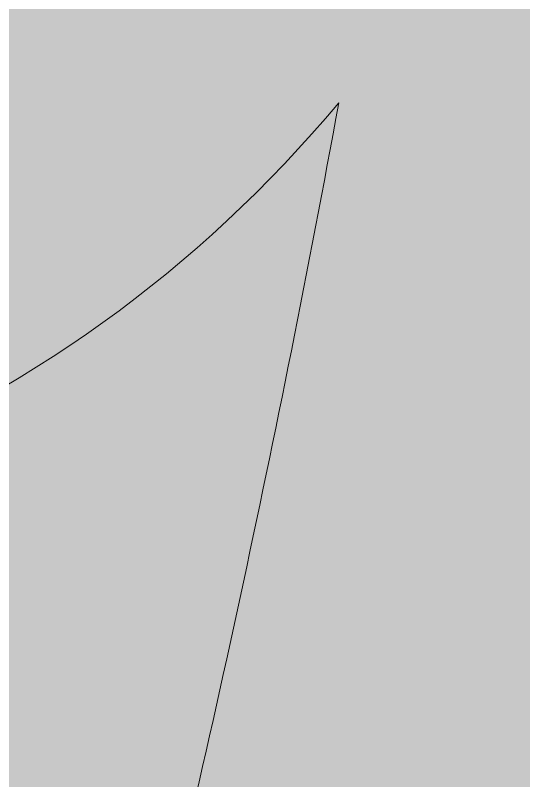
# Model space of a CAD drawing. Header units: centimetres. Extents: x 0.2 to 13.8, y -19.7 to -0.3.
# Drawn here: x 12.6012 to 12.7941, y -12.5906 to -12.3 of the extents above; entities that cross this region are included whole.
import ezdxf

# ---------------------------------------------------------------- set-up
doc = ezdxf.new("R2010")
doc.units = ezdxf.units.CM
doc.header["$MEASUREMENT"] = 0
doc.layers.add('Layer 1', color=7, linetype='Continuous')

# ---------------------------------------------------------------- blocks, each defined once
blk = doc.blocks.new('block 3')
at = {"layer": 'Layer 1', "true_color": 0xe5c49d}
h = blk.add_hatch(color=31, dxfattribs=at)
h.dxf.hatch_style = 2
h.paths.add_polyline_path([(13.7855, -19.72249), (0.1845, -19.72249), (0.1845, -0.29253), (13.7855, -0.29253)])
blk = doc.blocks.new('block 4')
at = {"layer": 'Layer 1', "lineweight": 0}
for points, knots in [([(12.86103, -0.66961), (12.86103, -0.66961), (1.10897, -0.66961), (1.10897, -0.66961), (0.80703, -0.66961), (0.56164, -0.915), (0.56164, -1.21694), (0.56164, -1.21694), (0.56164, -18.79808), (0.56164, -18.79808), (0.56164, -19.10002), (0.80703, -19.34541), (1.10897, -19.34541), (1.10897, -19.34541), (12.86103, -19.34541), (12.86103, -19.34541), (13.16297, -19.34541), (13.40836, -19.10002), (13.40836, -18.79808), (13.40836, -18.79808), (13.40836, -1.21694), (13.40836, -1.21694), (13.40836, -0.915), (13.16297, -0.66961), (12.86103, -0.66961)], [0, 0, 0, 0, 1, 1, 1, 2, 2, 2, 3, 3, 3, 4, 4, 4, 5, 5, 5, 6, 6, 6, 7, 7, 7, 8, 8, 8, 8]), ([(12.76199, -11.95351), (12.76438, -12.00389), (12.75307, -12.04947), (12.73285, -12.0947), (12.70715, -12.1516), (12.67699, -12.20541), (12.63791, -12.25373), (12.60639, -12.29212), (12.56971, -12.32433), (12.52584, -12.34661), (12.44222, -12.38911), (12.35311, -12.40625), (12.25989, -12.40693), (12.24687, -12.40693), (12.23796, -12.40213), (12.23145, -12.39048), (12.20231, -12.33701), (12.17901, -12.28115), (12.16427, -12.22152), (12.14131, -12.12761), (12.14953, -12.03747), (12.19066, -11.95008), (12.22082, -11.88462), (12.26298, -11.8267), (12.30822, -11.77117), (12.31438, -11.76398), (12.32227, -11.75849), (12.33049, -11.75369), (12.46724, -11.67384), (12.60364, -11.59364), (12.74039, -11.51344), (12.74554, -11.51036), (12.75102, -11.50796), (12.75616, -11.5059), (12.75993, -11.50453), (12.7637, -11.50659), (12.76438, -11.51036), (12.76507, -11.51756), (12.76541, -11.52476), (12.76541, -11.53161), (12.76575, -11.60907), (12.76575, -11.68686), (12.76575, -11.76398), (12.76575, -11.76398), (12.7613, -11.76398), (12.7613, -11.76398), (12.7613, -11.82738), (12.75924, -11.89044), (12.76199, -11.95351)], [0, 0, 0, 0, 1, 1, 1, 2, 2, 2, 3, 3, 3, 4, 4, 4, 5, 5, 5, 6, 6, 6, 7, 7, 7, 8, 8, 8, 9, 9, 9, 10, 10, 10, 11, 11, 11, 12, 12, 12, 13, 13, 13, 14, 14, 14, 15, 15, 15, 16, 16, 16, 16]), ([(12.6434, -12.70682), (12.56114, -12.68796), (12.495, -12.60606), (12.49466, -12.52106), (12.49431, -12.48816), (12.49431, -12.48747), (12.52619, -12.47513), (12.60467, -12.44463), (12.67048, -12.39699), (12.72394, -12.33324), (12.70098, -12.45903), (12.6739, -12.58377), (12.6434, -12.70682)], [0, 0, 0, 0, 1, 1, 1, 2, 2, 2, 3, 3, 3, 4, 4, 4, 4])]:
    blk.add_open_spline(points, degree=3, knots=knots, dxfattribs=at)
blk = doc.blocks.new('block 2')
at = {"layer": 'Layer 1'}
for name in ['block 3', 'block 4']:
    blk.add_blockref(name, (0, 0), dxfattribs=at)

msp = doc.modelspace()

# ---------------------------------------------------------------- block references
at = {"layer": 'Layer 1'}
msp.add_blockref('block 2', (0, 0), dxfattribs=at)

doc.saveas('drawing.dxf')
